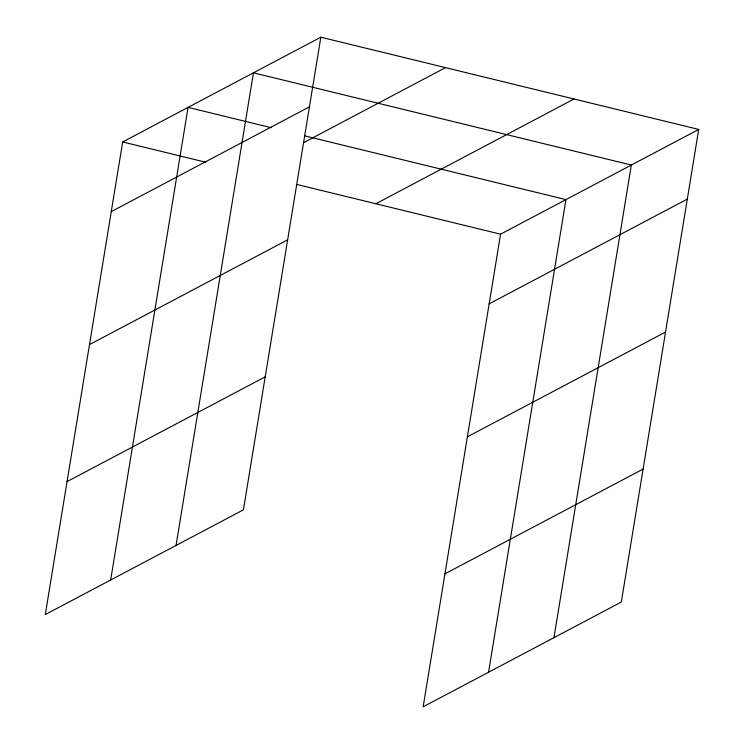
<?xml version="1.0" encoding="UTF-8"?>
<svg xmlns="http://www.w3.org/2000/svg" width="744" height="744" viewBox="0 0 744 744"><rect width="100%" height="100%" fill="white"/><g stroke="black" fill="none" stroke-linecap="round" stroke-linejoin="round"><path stroke-width="1.12" d="M320.831 37.2L122.676 141.955L45.282 614.572L243.437 509.817L320.831 37.2L698.718 129.428L621.324 602.045L423.169 706.8L500.563 234.183L698.718 129.428M110.67 580.004L188.065 107.387L271.197 127.68M176.058 545.436L253.453 72.819L631.349 165.038L553.955 637.664M488.566 672.232L565.952 199.615L304.901 135.901M111.265 211.631L309.42 106.866M303.571 142.681L445.535 67.63M89.485 344.602L287.649 239.838M375.86 203.744L574.015 98.989M67.053 481.601L265.208 376.845M489.152 303.85L687.317 199.094M467.381 436.821L665.536 332.066M444.949 573.829L643.104 469.073M122.676 141.955L205.809 162.248M296.968 184.493L500.563 234.183"/></g></svg>
